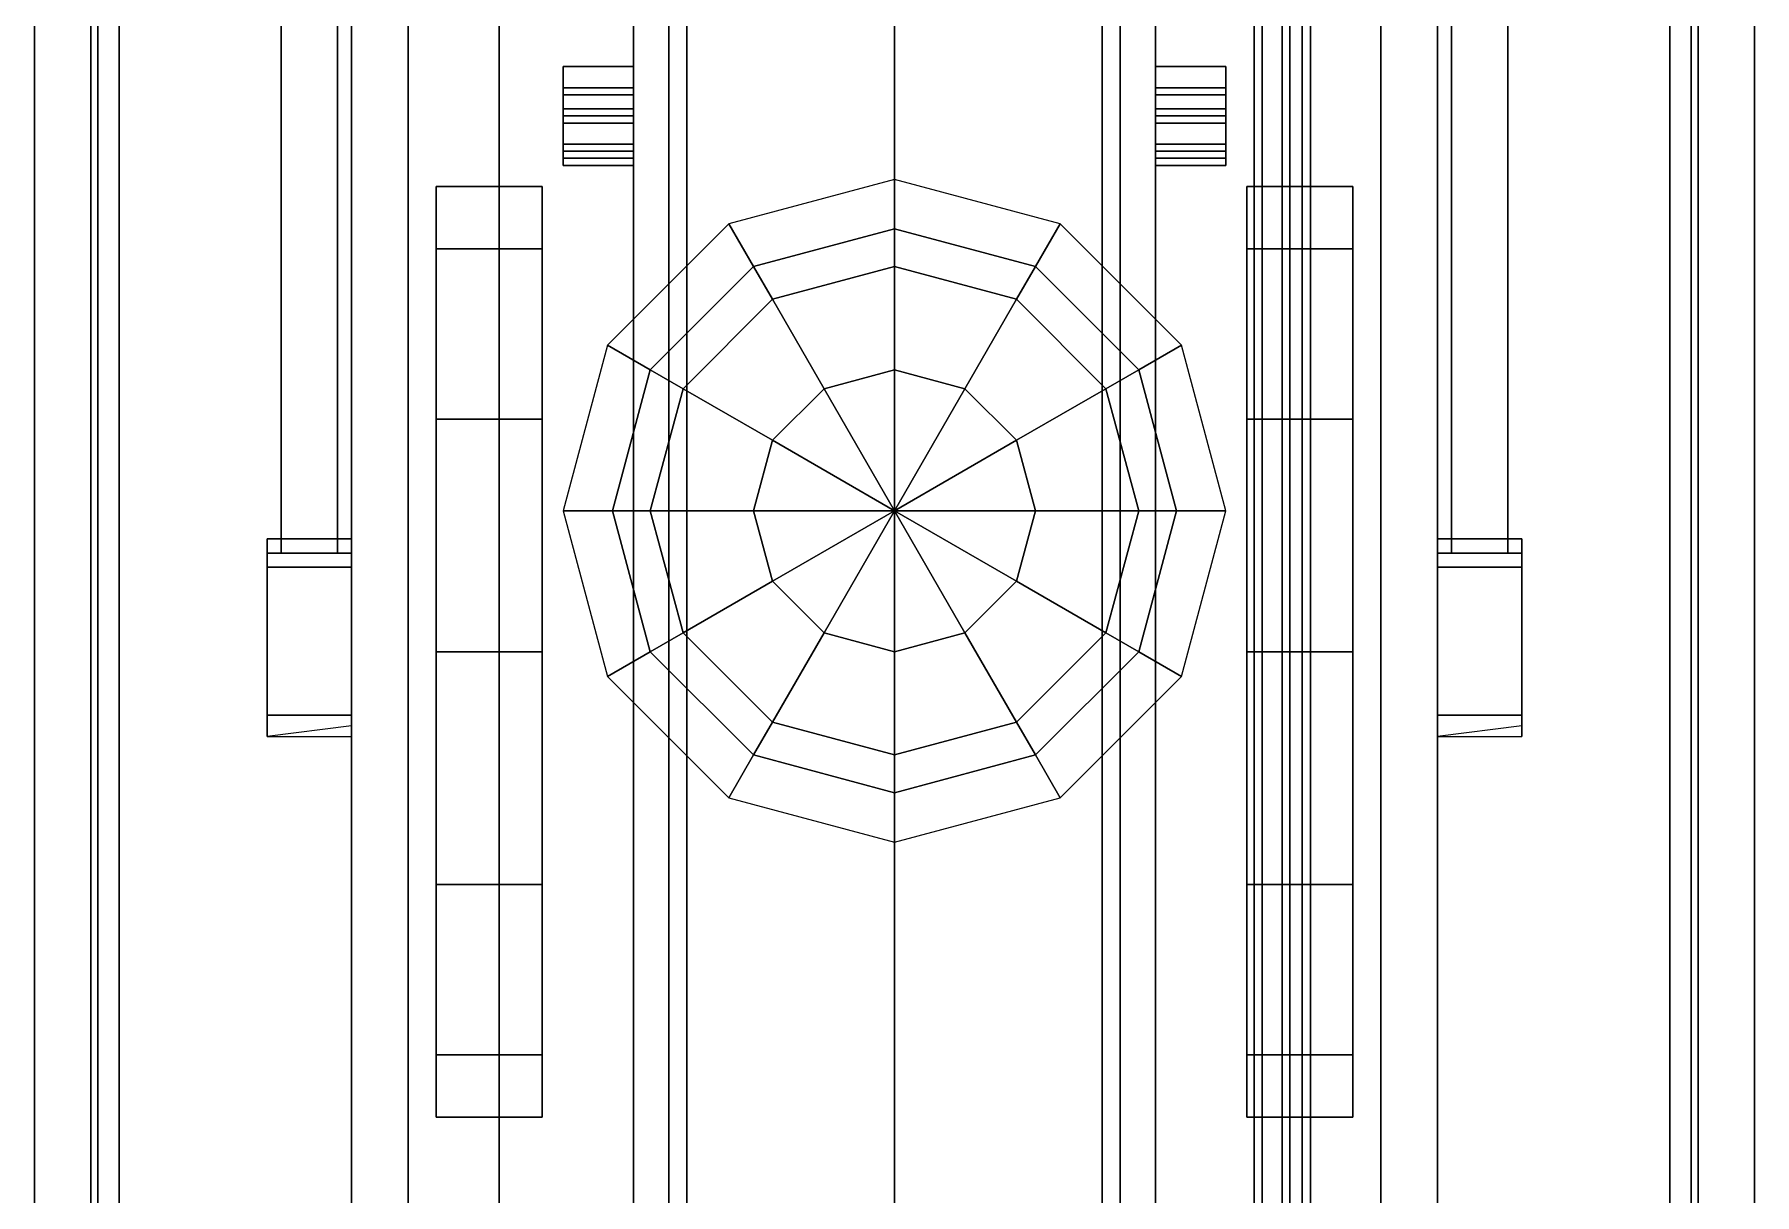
# Model space of a CAD drawing. Header units: millimetres. Extents: x -1.2 to 3, y -5.2 to 18.7.
# Drawn here: x -1.22 to 1.22, y 0.01 to 1.656 of the extents above; entities that cross this region are included whole.
import ezdxf

# ---------------------------------------------------------------- set-up
doc = ezdxf.new("R2010")
doc.units = ezdxf.units.MM
doc.layers.add('wheels', color=1, linetype='Continuous')

msp = doc.modelspace()

# ---------------------------------------------------------------- linework, layer by layer
for points in [[(-1.22, 4.67, 1.04), (-1.22, -4.83, 1.04), (-1.22, -4.83, 1.15), (-1.22, 4.67, 1.15)], [(1.22, 4.67, 1.04), (1.22, -4.83, 1.04), (-1.22, -4.83, 1.04), (-1.22, 4.67, 1.04)], [(-1.13, 1.91, 1.15), (-1.22, 4.67, 1.15), (-1.22, -4.83, 1.15), (-1.13, -4.83, 1.15)], [(1.22, -4.83, 1.15), (1.22, 4.67, 1.15), (1.13, 1.91, 1.15), (1.13, -4.83, 1.15)], [(1.22, -4.83, 1.15), (1.22, -4.83, 1.04), (1.22, 4.67, 1.04), (1.22, 4.67, 1.15)], [(0, 4.5, 2.69), (-0.2947, 4.5, 2.6314), (-0.2947, -1.3, 2.6314), (0, -1.3, 2.69)], [(0.2947, 4.5, 2.6314), (0, 4.5, 2.69), (0, -1.3, 2.69), (0.2947, -1.3, 2.6314)], [(0.55, 3.9, 2.56), (0.5217, 3.8717, 2.5483), (0.5217, -0.37, 2.5483), (0.55, -0.37, 2.56)], [(0.5217, 3.8717, 2.4917), (0.55, 3.9, 2.48), (0.55, -0.37, 2.48), (0.5217, -0.37, 2.4917)], [(0.5783, 3.86, 2.5483), (0.55, 3.9, 2.56), (0.55, -0.37, 2.56), (0.5783, -0.37, 2.5483)], [(0.55, 3.9, 2.48), (0.5783, 3.86, 2.4917), (0.5783, -0.37, 2.4917), (0.55, -0.37, 2.48)], [(0.5217, 3.8717, 2.5483), (0.51, 3.86, 2.52), (0.51, -0.37, 2.52), (0.5217, -0.37, 2.5483)], [(0.51, 3.86, 2.52), (0.5217, 3.8717, 2.4917), (0.5217, -0.37, 2.4917), (0.51, -0.37, 2.52)], [(0.59, 3.86, 2.52), (0.5783, 3.86, 2.5483), (0.5783, -0.37, 2.5483), (0.59, -0.37, 2.52)], [(0.5783, 3.86, 2.4917), (0.59, 3.86, 2.52), (0.59, -0.37, 2.52), (0.5783, -0.37, 2.4917)], [(-0.37, 3.47, 0.46), (-0.37, -4.13, 0.46), (-0.37, -4.13, 1.04), (-0.37, 3.47, 1.04)], [(0.37, 3.47, 0.46), (0.37, -4.13, 0.46), (-0.37, -4.13, 0.46), (-0.37, 3.47, 0.46)], [(0.37, -4.13, 1.04), (0.37, -4.13, 0.46), (0.37, 3.47, 0.46), (0.37, 3.47, 1.04)], [(-0.37, -0.46, 0.14), (-0.37, 3.35, 0.14), (-0.32, 3.35, 0.14), (-0.32, -0.46, 0.14)], [(-0.37, -0.46, 0.21), (-0.37, 3.35, 0.21), (-0.37, 3.35, 0.14), (-0.37, -0.46, 0.14)], [(-0.32, -0.46, 0.21), (-0.32, 3.35, 0.21), (-0.37, 3.35, 0.21), (-0.37, -0.46, 0.21)], [(-0.32, 3.35, 0.14), (-0.32, 3.35, 0.21), (-0.32, -0.46, 0.21), (-0.32, -0.46, 0.14)], [(0.32, -0.46, 0.21), (0.32, 3.35, 0.21), (0.32, 3.35, 0.14), (0.32, -0.46, 0.14)], [(0.37, -0.46, 0.21), (0.37, 3.35, 0.21), (0.32, 3.35, 0.21), (0.32, -0.46, 0.21)], [(0.32, -0.46, 0.14), (0.32, 3.35, 0.14), (0.37, 3.35, 0.14), (0.37, -0.46, 0.14)], [(0.37, 3.35, 0.14), (0.37, 3.35, 0.21), (0.37, -0.46, 0.21), (0.37, -0.46, 0.14)], [(-0.69, 2.49, 0.25), (-0.69, -1.08, 0.25), (-0.77, -1.08, 0.25), (-0.77, 2.49, 0.25)], [(-0.77, 2.49, 0.25), (-0.77, -1.08, 0.25), (-0.77, -1.08, 0.35), (-0.77, 2.49, 0.35)], [(-0.77, 2.49, 0.35), (-0.77, -1.08, 0.35), (-0.69, -1.08, 0.35), (-0.69, 2.49, 0.35)], [(-0.69, -1.08, 0.35), (-0.69, -1.08, 0.25), (-0.69, 2.49, 0.25), (-0.69, 2.49, 0.35)], [(0.77, 2.49, 0.25), (0.77, -1.08, 0.25), (0.69, -1.08, 0.25), (0.69, 2.49, 0.25)], [(0.69, 2.49, 0.25), (0.69, -1.08, 0.25), (0.69, -1.08, 0.35), (0.69, 2.49, 0.35)], [(0.69, 2.49, 0.35), (0.69, -1.08, 0.35), (0.77, -1.08, 0.35), (0.77, 2.49, 0.35)], [(0.77, -1.08, 0.35), (0.77, -1.08, 0.25), (0.77, 2.49, 0.25), (0.77, 2.49, 0.35)], [(-0.87, 2.43, 0.54), (-0.87, 0.94, 0.27), (-0.87, 0.92, 0.38), (-0.87, 2.4, 0.65)], [(-0.79, 2.43, 0.54), (-0.79, 0.94, 0.27), (-0.87, 0.94, 0.27), (-0.87, 2.43, 0.54)], [(-0.79, 0.92, 0.38), (-0.79, 0.94, 0.27), (-0.79, 2.43, 0.54), (-0.79, 2.4, 0.65)], [(0.79, 2.43, 0.54), (0.79, 0.94, 0.27), (0.79, 0.92, 0.38), (0.79, 2.4, 0.65)], [(0.87, 2.43, 0.54), (0.87, 0.94, 0.27), (0.79, 0.94, 0.27), (0.79, 2.43, 0.54)], [(0.87, 0.92, 0.38), (0.87, 0.94, 0.27), (0.87, 2.43, 0.54), (0.87, 2.4, 0.65)], [(-0.87, 2.4, 0.65), (-0.87, 0.92, 0.38), (-0.79, 0.92, 0.38), (-0.79, 2.4, 0.65)], [(0.79, 2.4, 0.65), (0.79, 0.92, 0.38), (0.87, 0.92, 0.38), (0.87, 2.4, 0.65)], [(-0.2947, 2, 2.6314), (-0.5608, 2, 2.44), (-0.5608, -1.3, 2.44), (-0.2947, -1.3, 2.6314)], [(0.5608, 2, 2.44), (0.2947, 2, 2.6314), (0.2947, -1.3, 2.6314), (0.5608, -1.3, 2.44)], [(-0.5608, -1.2, 2.44), (-0.5608, 1.97, 2.44), (-1.1, 1.91, 2.44), (-1.1, -1.2, 2.44)], [(1.1, -1.2, 2.44), (1.1, 1.91, 2.44), (0.5608, 1.97, 2.44), (0.5608, -1.2, 2.44)], [(-1.13, -1.2, 2.44), (-1.14, -1.2, 2.44), (-1.14, 1.91, 2.44), (-1.13, 1.91, 2.44)], [(-1.14, 1.91, 2.48), (-1.14, 1.91, 2.44), (-1.14, -1.2, 2.44), (-1.14, -1.18, 2.48)], [(-1.1, 1.91, 2.48), (-1.14, 1.91, 2.48), (-1.14, -1.18, 2.48), (-1.1, -1.18, 2.48)], [(-1.13, 1.91, 2.44), (-1.13, 1.91, 1.15), (-1.13, -1.32, 1.15), (-1.13, -1.32, 2.44)], [(-1.1, -1.18, 2.48), (-1.1, -1.2, 2.44), (-1.1, 1.91, 2.44), (-1.1, 1.91, 2.48)], [(1.14, 1.91, 2.48), (1.1, 1.91, 2.48), (1.1, -1.18, 2.48), (1.14, -1.18, 2.48)], [(1.1, 1.91, 2.48), (1.1, 1.91, 2.44), (1.1, -1.2, 2.44), (1.1, -1.18, 2.48)], [(1.13, -1.32, 1.15), (1.13, 1.91, 1.15), (1.13, 1.91, 2.44), (1.13, -1.32, 2.44)], [(1.14, -1.2, 2.44), (1.13, -1.2, 2.44), (1.13, 1.91, 2.44), (1.14, 1.91, 2.44)], [(1.14, -1.18, 2.48), (1.14, -1.2, 2.44), (1.14, 1.91, 2.44), (1.14, 1.91, 2.48)], [(-0.37, 1.61, 0.51), (-0.37, 1.57, 0.18), (-0.47, 1.57, 0.18), (-0.47, 1.61, 0.51)], [(-0.47, 1.57, 0.18), (-0.47, 1.47, 0.18), (-0.47, 1.48, 0.51), (-0.47, 1.61, 0.51)], [(-0.37, 1.58, 0.92), (-0.37, 1.61, 0.6), (-0.47, 1.61, 0.6), (-0.47, 1.58, 0.92)], [(-0.37, 1.61, 0.6), (-0.37, 1.61, 0.51), (-0.47, 1.61, 0.51), (-0.47, 1.61, 0.6)], [(-0.47, 1.61, 0.6), (-0.47, 1.49, 0.6), (-0.47, 1.49, 0.92), (-0.47, 1.58, 0.92)], [(-0.47, 1.61, 0.51), (-0.47, 1.48, 0.51), (-0.47, 1.49, 0.6), (-0.47, 1.61, 0.6)], [(-0.37, 1.4785, 0.46), (-0.37, 1.47, 0.18), (-0.37, 1.57, 0.18), (-0.37, 1.6039, 0.46)], [(0.47, 1.61, 0.51), (0.47, 1.57, 0.18), (0.37, 1.57, 0.18), (0.37, 1.61, 0.51)], [(0.47, 1.61, 0.6), (0.47, 1.61, 0.51), (0.37, 1.61, 0.51), (0.37, 1.61, 0.6)], [(0.47, 1.58, 0.92), (0.47, 1.61, 0.6), (0.37, 1.61, 0.6), (0.37, 1.58, 0.92)], [(0.37, 1.57, 0.18), (0.37, 1.47, 0.18), (0.37, 1.4785, 0.46), (0.37, 1.6039, 0.46)], [(0.47, 1.48, 0.51), (0.47, 1.47, 0.18), (0.47, 1.57, 0.18), (0.47, 1.61, 0.51)], [(0.47, 1.49, 0.6), (0.47, 1.48, 0.51), (0.47, 1.61, 0.51), (0.47, 1.61, 0.6)], [(0.47, 1.49, 0.92), (0.47, 1.49, 0.6), (0.47, 1.61, 0.6), (0.47, 1.58, 0.92)], [(-0.47, 1.58, 0.92), (-0.47, 1.55, 0.96), (-0.37, 1.55, 0.96), (-0.37, 1.58, 0.92)], [(-0.47, 1.53, 0.96), (-0.47, 1.55, 0.96), (-0.47, 1.58, 0.92), (-0.47, 1.49, 0.92)], [(-0.47, 1.54, 0.13), (-0.47, 1.57, 0.18), (-0.37, 1.57, 0.18), (-0.37, 1.54, 0.13)], [(-0.47, 1.47, 0.18), (-0.47, 1.57, 0.18), (-0.47, 1.54, 0.13), (-0.47, 1.5, 0.13)], [(-0.37, 1.54, 0.13), (-0.37, 1.57, 0.18), (-0.37, 1.47, 0.18), (-0.37, 1.5, 0.13)], [(0.37, 1.58, 0.92), (0.37, 1.55, 0.96), (0.47, 1.55, 0.96), (0.47, 1.58, 0.92)], [(0.37, 1.47, 0.18), (0.37, 1.57, 0.18), (0.37, 1.54, 0.13), (0.37, 1.5, 0.13)], [(0.37, 1.54, 0.13), (0.37, 1.57, 0.18), (0.47, 1.57, 0.18), (0.47, 1.54, 0.13)], [(0.47, 1.58, 0.92), (0.47, 1.55, 0.96), (0.47, 1.53, 0.96), (0.47, 1.49, 0.92)], [(0.47, 1.54, 0.13), (0.47, 1.57, 0.18), (0.47, 1.47, 0.18), (0.47, 1.5, 0.13)], [(-0.37, 1.53, 0.96), (-0.37, 1.55, 0.96), (-0.47, 1.55, 0.96), (-0.47, 1.53, 0.96)], [(-0.47, 1.5, 0.13), (-0.47, 1.54, 0.13), (-0.37, 1.54, 0.13), (-0.37, 1.5, 0.13)], [(0.47, 1.53, 0.96), (0.47, 1.55, 0.96), (0.37, 1.55, 0.96), (0.37, 1.53, 0.96)], [(0.37, 1.5, 0.13), (0.37, 1.54, 0.13), (0.47, 1.54, 0.13), (0.47, 1.5, 0.13)], [(-0.37, 1.49, 0.92), (-0.37, 1.53, 0.96), (-0.47, 1.53, 0.96), (-0.47, 1.49, 0.92)], [(0.47, 1.49, 0.92), (0.47, 1.53, 0.96), (0.37, 1.53, 0.96), (0.37, 1.49, 0.92)], [(-0.37, 1.5, 0.13), (-0.37, 1.47, 0.18), (-0.47, 1.47, 0.18), (-0.47, 1.5, 0.13)], [(-0.47, 1.49, 0.92), (-0.47, 1.49, 0.6), (-0.37, 1.49, 0.6), (-0.37, 1.49, 0.92)], [(-0.47, 1.49, 0.6), (-0.47, 1.48, 0.51), (-0.37, 1.48, 0.51), (-0.37, 1.49, 0.6)], [(0.47, 1.5, 0.13), (0.47, 1.47, 0.18), (0.37, 1.47, 0.18), (0.37, 1.5, 0.13)], [(0.37, 1.49, 0.6), (0.37, 1.48, 0.51), (0.47, 1.48, 0.51), (0.47, 1.49, 0.6)], [(0.37, 1.49, 0.92), (0.37, 1.49, 0.6), (0.47, 1.49, 0.6), (0.47, 1.49, 0.92)], [(-0.47, 1.48, 0.51), (-0.47, 1.47, 0.18), (-0.37, 1.47, 0.18), (-0.37, 1.48, 0.51)], [(0.37, 1.48, 0.51), (0.37, 1.47, 0.18), (0.47, 1.47, 0.18), (0.47, 1.48, 0.51)], [(-0.2, 1.3264, 2.7), (0, 1.38, 2.7), (0, 1.45, 2.69), (-0.235, 1.387, 2.62)], [(0, 1.38, 2.7), (0.2, 1.3264, 2.7), (0.235, 1.387, 2.62), (0, 1.45, 2.69)], [(-0.3464, 1.18, 2.7), (-0.2, 1.3264, 2.7), (-0.235, 1.387, 2.62), (-0.407, 1.215, 2.55)], [(0, 1.3264, 3.34), (0, 1.38, 3.2), (-0.2, 1.3264, 3.2), (-0.1732, 1.28, 3.34)], [(0, 1.38, 2.7), (-0.2, 1.3264, 2.7), (-0.2, 1.3264, 3.2), (0, 1.38, 3.2)], [(0.1732, 1.28, 3.34), (0.2, 1.3264, 3.2), (0, 1.38, 3.2), (0, 1.3264, 3.34)], [(0.2, 1.3264, 2.7), (0, 1.38, 2.7), (0, 1.38, 3.2), (0.2, 1.3264, 3.2)], [(0.2, 1.3264, 2.7), (0.3464, 1.18, 2.7), (0.407, 1.215, 2.55), (0.235, 1.387, 2.62)], [(-0.1732, 1.28, 3.34), (-0.2, 1.3264, 3.2), (-0.3464, 1.18, 3.2), (-0.3, 1.1532, 3.34)], [(-0.2, 1.3264, 2.7), (-0.3464, 1.18, 2.7), (-0.3464, 1.18, 3.2), (-0.2, 1.3264, 3.2)], [(0, 1.18, 3.49), (0, 1.3264, 3.34), (-0.1732, 1.28, 3.34), (-0.1, 1.1532, 3.49)], [(0.1, 1.1532, 3.49), (0.1732, 1.28, 3.34), (0, 1.3264, 3.34), (0, 1.18, 3.49)], [(0.3, 1.1532, 3.34), (0.3464, 1.18, 3.2), (0.2, 1.3264, 3.2), (0.1732, 1.28, 3.34)], [(0.3464, 1.18, 2.7), (0.2, 1.3264, 2.7), (0.2, 1.3264, 3.2), (0.3464, 1.18, 3.2)], [(-0.1, 1.1532, 3.49), (-0.1732, 1.28, 3.34), (-0.3, 1.1532, 3.34), (-0.1732, 1.08, 3.49)], [(0.1732, 1.08, 3.49), (0.3, 1.1532, 3.34), (0.1732, 1.28, 3.34), (0.1, 1.1532, 3.49)], [(-0.4, 0.98, 2.7), (-0.3464, 1.18, 2.7), (-0.407, 1.215, 2.55), (-0.47, 0.98, 2.49)], [(0.3464, 1.18, 2.7), (0.4, 0.98, 2.7), (0.47, 0.98, 2.49), (0.407, 1.215, 2.55)], [(-0.3, 1.1532, 3.34), (-0.3464, 1.18, 3.2), (-0.4, 0.98, 3.2), (-0.3464, 0.98, 3.34)], [(-0.3464, 1.18, 2.7), (-0.4, 0.98, 2.7), (-0.4, 0.98, 3.2), (-0.3464, 1.18, 3.2)], [(0, 0.98, 3.54), (0, 1.18, 3.49), (-0.1, 1.1532, 3.49), (0, 0.98, 3.54)], [(0, 0.98, 3.54), (0.1, 1.1532, 3.49), (0, 1.18, 3.49), (0, 0.98, 3.54)], [(0.3464, 0.98, 3.34), (0.4, 0.98, 3.2), (0.3464, 1.18, 3.2), (0.3, 1.1532, 3.34)], [(0.4, 0.98, 2.7), (0.3464, 1.18, 2.7), (0.3464, 1.18, 3.2), (0.4, 0.98, 3.2)], [(-0.1732, 1.08, 3.49), (-0.3, 1.1532, 3.34), (-0.3464, 0.98, 3.34), (-0.2, 0.98, 3.49)], [(0, 0.98, 3.54), (-0.1, 1.1532, 3.49), (-0.1732, 1.08, 3.49), (0, 0.98, 3.54)], [(0, 0.98, 3.54), (0.1732, 1.08, 3.49), (0.1, 1.1532, 3.49), (0, 0.98, 3.54)], [(0.2, 0.98, 3.49), (0.3464, 0.98, 3.34), (0.3, 1.1532, 3.34), (0.1732, 1.08, 3.49)], [(0, 0.98, 3.54), (-0.1732, 1.08, 3.49), (-0.2, 0.98, 3.49), (0, 0.98, 3.54)], [(0, 0.98, 3.54), (0.2, 0.98, 3.49), (0.1732, 1.08, 3.49), (0, 0.98, 3.54)], [(-0.3464, 0.78, 2.7), (-0.4, 0.98, 2.7), (-0.47, 0.98, 2.49), (-0.407, 0.745, 2.55)], [(-0.3464, 0.98, 3.34), (-0.4, 0.98, 3.2), (-0.3464, 0.78, 3.2), (-0.3, 0.8068, 3.34)], [(-0.4, 0.98, 2.7), (-0.3464, 0.78, 2.7), (-0.3464, 0.78, 3.2), (-0.4, 0.98, 3.2)], [(-0.2, 0.98, 3.49), (-0.3464, 0.98, 3.34), (-0.3, 0.8068, 3.34), (-0.1732, 0.88, 3.49)], [(0, 0.98, 3.54), (-0.2, 0.98, 3.49), (-0.1732, 0.88, 3.49), (0, 0.98, 3.54)], [(0, 0.98, 3.54), (-0.1732, 0.88, 3.49), (-0.1, 0.8068, 3.49), (0, 0.98, 3.54)], [(0, 0.98, 3.54), (-0.1, 0.8068, 3.49), (0, 0.78, 3.49), (0, 0.98, 3.54)], [(0, 0.98, 3.54), (0, 0.78, 3.49), (0.1, 0.8068, 3.49), (0, 0.98, 3.54)], [(0, 0.98, 3.54), (0.1, 0.8068, 3.49), (0.1732, 0.88, 3.49), (0, 0.98, 3.54)], [(0, 0.98, 3.54), (0.1732, 0.88, 3.49), (0.2, 0.98, 3.49), (0, 0.98, 3.54)], [(0.1732, 0.88, 3.49), (0.3, 0.8068, 3.34), (0.3464, 0.98, 3.34), (0.2, 0.98, 3.49)], [(0.3, 0.8068, 3.34), (0.3464, 0.78, 3.2), (0.4, 0.98, 3.2), (0.3464, 0.98, 3.34)], [(0.3464, 0.78, 2.7), (0.4, 0.98, 2.7), (0.4, 0.98, 3.2), (0.3464, 0.78, 3.2)], [(0.4, 0.98, 2.7), (0.3464, 0.78, 2.7), (0.407, 0.745, 2.55), (0.47, 0.98, 2.49)], [(-0.89, 0.94, 0.22), (-0.89, 0.69, 0.2), (-0.89, 0.66, 0.36), (-0.89, 0.94, 0.27)], [(-0.77, 0.94, 0.27), (-0.77, 0.94, 0.22), (-0.89, 0.94, 0.22), (-0.89, 0.94, 0.27)], [(-0.77, 0.94, 0.22), (-0.77, 0.69, 0.2), (-0.89, 0.69, 0.2), (-0.89, 0.94, 0.22)], [(-0.89, 0.94, 0.27), (-0.89, 0.66, 0.36), (-0.89, 0.9, 0.43), (-0.89, 0.92, 0.38)], [(-0.77, 0.92, 0.38), (-0.77, 0.94, 0.27), (-0.89, 0.94, 0.27), (-0.89, 0.92, 0.38)], [(-0.87, 0.92, 0.38), (-0.87, 0.94, 0.27), (-0.79, 0.94, 0.27), (-0.79, 0.92, 0.38)], [(-0.77, 0.66, 0.36), (-0.77, 0.69, 0.2), (-0.77, 0.94, 0.22), (-0.77, 0.94, 0.27)], [(-0.77, 0.9, 0.43), (-0.77, 0.66, 0.36), (-0.77, 0.94, 0.27), (-0.77, 0.92, 0.38)], [(0.89, 0.94, 0.27), (0.89, 0.94, 0.22), (0.77, 0.94, 0.22), (0.77, 0.94, 0.27)], [(0.77, 0.94, 0.22), (0.77, 0.69, 0.2), (0.77, 0.66, 0.36), (0.77, 0.94, 0.27)], [(0.89, 0.94, 0.22), (0.89, 0.69, 0.2), (0.77, 0.69, 0.2), (0.77, 0.94, 0.22)], [(0.89, 0.92, 0.38), (0.89, 0.94, 0.27), (0.77, 0.94, 0.27), (0.77, 0.92, 0.38)], [(0.77, 0.94, 0.27), (0.77, 0.66, 0.36), (0.77, 0.9, 0.43), (0.77, 0.92, 0.38)], [(0.79, 0.92, 0.38), (0.79, 0.94, 0.27), (0.87, 0.94, 0.27), (0.87, 0.92, 0.38)], [(0.89, 0.66, 0.36), (0.89, 0.69, 0.2), (0.89, 0.94, 0.22), (0.89, 0.94, 0.27)], [(0.89, 0.9, 0.43), (0.89, 0.66, 0.36), (0.89, 0.94, 0.27), (0.89, 0.92, 0.38)], [(-0.89, 0.92, 0.38), (-0.89, 0.9, 0.43), (-0.77, 0.9, 0.43), (-0.77, 0.92, 0.38)], [(0.77, 0.92, 0.38), (0.77, 0.9, 0.43), (0.89, 0.9, 0.43), (0.89, 0.92, 0.38)], [(-0.89, 0.9, 0.43), (-0.89, 0.66, 0.36), (-0.77, 0.66, 0.36), (-0.77, 0.9, 0.43)], [(-0.1732, 0.88, 3.49), (-0.3, 0.8068, 3.34), (-0.1732, 0.68, 3.34), (-0.1, 0.8068, 3.49)], [(0.1, 0.8068, 3.49), (0.1732, 0.68, 3.34), (0.3, 0.8068, 3.34), (0.1732, 0.88, 3.49)], [(0.77, 0.9, 0.43), (0.77, 0.66, 0.36), (0.89, 0.66, 0.36), (0.89, 0.9, 0.43)], [(-0.3, 0.8068, 3.34), (-0.3464, 0.78, 3.2), (-0.2, 0.6336, 3.2), (-0.1732, 0.68, 3.34)], [(-0.1, 0.8068, 3.49), (-0.1732, 0.68, 3.34), (0, 0.6336, 3.34), (0, 0.78, 3.49)], [(0, 0.78, 3.49), (0, 0.6336, 3.34), (0.1732, 0.68, 3.34), (0.1, 0.8068, 3.49)], [(0.1732, 0.68, 3.34), (0.2, 0.6336, 3.2), (0.3464, 0.78, 3.2), (0.3, 0.8068, 3.34)], [(-0.2, 0.6336, 2.7), (-0.3464, 0.78, 2.7), (-0.407, 0.745, 2.55), (-0.235, 0.573, 2.62)], [(-0.3464, 0.78, 2.7), (-0.2, 0.6336, 2.7), (-0.2, 0.6336, 3.2), (-0.3464, 0.78, 3.2)], [(0.2, 0.6336, 2.7), (0.3464, 0.78, 2.7), (0.3464, 0.78, 3.2), (0.2, 0.6336, 3.2)], [(0.3464, 0.78, 2.7), (0.2, 0.6336, 2.7), (0.235, 0.573, 2.62), (0.407, 0.745, 2.55)], [(-0.89, 0.66, 0.36), (-0.89, 0.69, 0.2), (-0.77, 0.69, 0.2), (-0.77, 0.675, 0.28)], [(0.77, 0.66, 0.36), (0.77, 0.69, 0.2), (0.89, 0.69, 0.2), (0.89, 0.675, 0.28)], [(-0.1732, 0.68, 3.34), (-0.2, 0.6336, 3.2), (0, 0.58, 3.2), (0, 0.6336, 3.34)], [(0, 0.6336, 3.34), (0, 0.58, 3.2), (0.2, 0.6336, 3.2), (0.1732, 0.68, 3.34)], [(0, 0.58, 2.7), (-0.2, 0.6336, 2.7), (-0.235, 0.573, 2.62), (0, 0.51, 2.69)], [(-0.2, 0.6336, 2.7), (0, 0.58, 2.7), (0, 0.58, 3.2), (-0.2, 0.6336, 3.2)], [(0, 0.58, 2.7), (0.2, 0.6336, 2.7), (0.2, 0.6336, 3.2), (0, 0.58, 3.2)], [(0.2, 0.6336, 2.7), (0, 0.58, 2.7), (0, 0.51, 2.69), (0.235, 0.573, 2.62)]]:
    msp.add_3dface(points)
at = {"layer": 'wheels'}
for points in [[(-0.65, 0.2084, 0.28), (-0.65, 1.44, 0.61), (-0.65, 1.3516, 0.28), (-0.65, 0.45, 0.0384)], [(-0.65, 0.12, 0.61), (-0.65, 1.3516, 0.94), (-0.65, 1.44, 0.61), (-0.65, 0.2084, 0.28)], [(-0.5, 1.3516, 0.94), (-0.5, 1.44, 0.61), (-0.65, 1.44, 0.61), (-0.65, 1.3516, 0.94)], [(-0.5, 1.44, 0.61), (-0.5, 1.3516, 0.28), (-0.65, 1.3516, 0.28), (-0.65, 1.44, 0.61)], [(-0.5, 0.12, 0.61), (-0.5, 1.3516, 0.28), (-0.5, 1.44, 0.61), (-0.5, 0.2084, 0.94)], [(-0.5, 0.2084, 0.94), (-0.5, 1.44, 0.61), (-0.5, 1.3516, 0.94), (-0.5, 0.45, 1.1816)], [(0.5, 0.2084, 0.28), (0.5, 1.44, 0.61), (0.5, 1.3516, 0.28), (0.5, 0.45, 0.0384)], [(0.65, 1.3516, 0.94), (0.65, 1.44, 0.61), (0.5, 1.44, 0.61), (0.5, 1.3516, 0.94)], [(0.5, 0.12, 0.61), (0.5, 1.3516, 0.94), (0.5, 1.44, 0.61), (0.5, 0.2084, 0.28)], [(0.65, 1.44, 0.61), (0.65, 1.3516, 0.28), (0.5, 1.3516, 0.28), (0.5, 1.44, 0.61)], [(0.65, 0.2084, 0.94), (0.65, 1.44, 0.61), (0.65, 1.3516, 0.94), (0.65, 0.45, 1.1816)], [(0.65, 0.12, 0.61), (0.65, 1.3516, 0.28), (0.65, 1.44, 0.61), (0.65, 0.2084, 0.94)], [(-0.65, 0.45, 0.0384), (-0.65, 1.3516, 0.28), (-0.65, 1.11, 0.0384), (-0.65, 0.78, -0.05)], [(-0.5, 1.3516, 0.28), (-0.5, 1.11, 0.0384), (-0.65, 1.11, 0.0384), (-0.65, 1.3516, 0.28)], [(-0.65, 0.2084, 0.94), (-0.65, 1.11, 1.1816), (-0.65, 1.3516, 0.94), (-0.65, 0.12, 0.61)], [(-0.5, 1.11, 1.1816), (-0.5, 1.3516, 0.94), (-0.65, 1.3516, 0.94), (-0.65, 1.11, 1.1816)], [(-0.5, 0.45, 1.1816), (-0.5, 1.3516, 0.94), (-0.5, 1.11, 1.1816), (-0.5, 0.78, 1.27)], [(-0.5, 0.2084, 0.28), (-0.5, 1.11, 0.0384), (-0.5, 1.3516, 0.28), (-0.5, 0.12, 0.61)], [(0.65, 1.3516, 0.28), (0.65, 1.11, 0.0384), (0.5, 1.11, 0.0384), (0.5, 1.3516, 0.28)], [(0.5, 0.45, 0.0384), (0.5, 1.3516, 0.28), (0.5, 1.11, 0.0384), (0.5, 0.78, -0.05)], [(0.5, 0.2084, 0.94), (0.5, 1.11, 1.1816), (0.5, 1.3516, 0.94), (0.5, 0.12, 0.61)], [(0.65, 1.11, 1.1816), (0.65, 1.3516, 0.94), (0.5, 1.3516, 0.94), (0.5, 1.11, 1.1816)], [(0.65, 0.45, 1.1816), (0.65, 1.3516, 0.94), (0.65, 1.11, 1.1816), (0.65, 0.78, 1.27)], [(0.65, 0.2084, 0.28), (0.65, 1.11, 0.0384), (0.65, 1.3516, 0.28), (0.65, 0.12, 0.61)], [(-0.65, 0.45, 1.1816), (-0.65, 0.78, 1.27), (-0.65, 1.11, 1.1816), (-0.65, 0.2084, 0.94)], [(-0.5, 0.78, 1.27), (-0.5, 1.11, 1.1816), (-0.65, 1.11, 1.1816), (-0.65, 0.78, 1.27)], [(-0.5, 1.11, 0.0384), (-0.5, 0.78, -0.05), (-0.65, 0.78, -0.05), (-0.65, 1.11, 0.0384)], [(-0.5, 0.45, 0.0384), (-0.5, 0.78, -0.05), (-0.5, 1.11, 0.0384), (-0.5, 0.2084, 0.28)], [(0.65, 0.78, 1.27), (0.65, 1.11, 1.1816), (0.5, 1.11, 1.1816), (0.5, 0.78, 1.27)], [(0.5, 0.45, 1.1816), (0.5, 0.78, 1.27), (0.5, 1.11, 1.1816), (0.5, 0.2084, 0.94)], [(0.65, 1.11, 0.0384), (0.65, 0.78, -0.05), (0.5, 0.78, -0.05), (0.5, 1.11, 0.0384)], [(0.65, 0.45, 0.0384), (0.65, 0.78, -0.05), (0.65, 1.11, 0.0384), (0.65, 0.2084, 0.28)], [(-0.5, 0.45, 1.1816), (-0.5, 0.78, 1.27), (-0.65, 0.78, 1.27), (-0.65, 0.45, 1.1816)], [(-0.5, 0.78, -0.05), (-0.5, 0.45, 0.0384), (-0.65, 0.45, 0.0384), (-0.65, 0.78, -0.05)], [(0.65, 0.45, 1.1816), (0.65, 0.78, 1.27), (0.5, 0.78, 1.27), (0.5, 0.45, 1.1816)], [(0.65, 0.78, -0.05), (0.65, 0.45, 0.0384), (0.5, 0.45, 0.0384), (0.5, 0.78, -0.05)], [(-0.5, 0.45, 0.0384), (-0.5, 0.2084, 0.28), (-0.65, 0.2084, 0.28), (-0.65, 0.45, 0.0384)], [(-0.5, 0.2084, 0.94), (-0.5, 0.45, 1.1816), (-0.65, 0.45, 1.1816), (-0.65, 0.2084, 0.94)], [(0.65, 0.45, 0.0384), (0.65, 0.2084, 0.28), (0.5, 0.2084, 0.28), (0.5, 0.45, 0.0384)], [(0.65, 0.2084, 0.94), (0.65, 0.45, 1.1816), (0.5, 0.45, 1.1816), (0.5, 0.2084, 0.94)], [(-0.5, 0.12, 0.61), (-0.5, 0.2084, 0.94), (-0.65, 0.2084, 0.94), (-0.65, 0.12, 0.61)], [(-0.5, 0.2084, 0.28), (-0.5, 0.12, 0.61), (-0.65, 0.12, 0.61), (-0.65, 0.2084, 0.28)], [(0.65, 0.12, 0.61), (0.65, 0.2084, 0.94), (0.5, 0.2084, 0.94), (0.5, 0.12, 0.61)], [(0.65, 0.2084, 0.28), (0.65, 0.12, 0.61), (0.5, 0.12, 0.61), (0.5, 0.2084, 0.28)]]:
    msp.add_3dface(points, dxfattribs=at)

doc.saveas('drawing.dxf')
